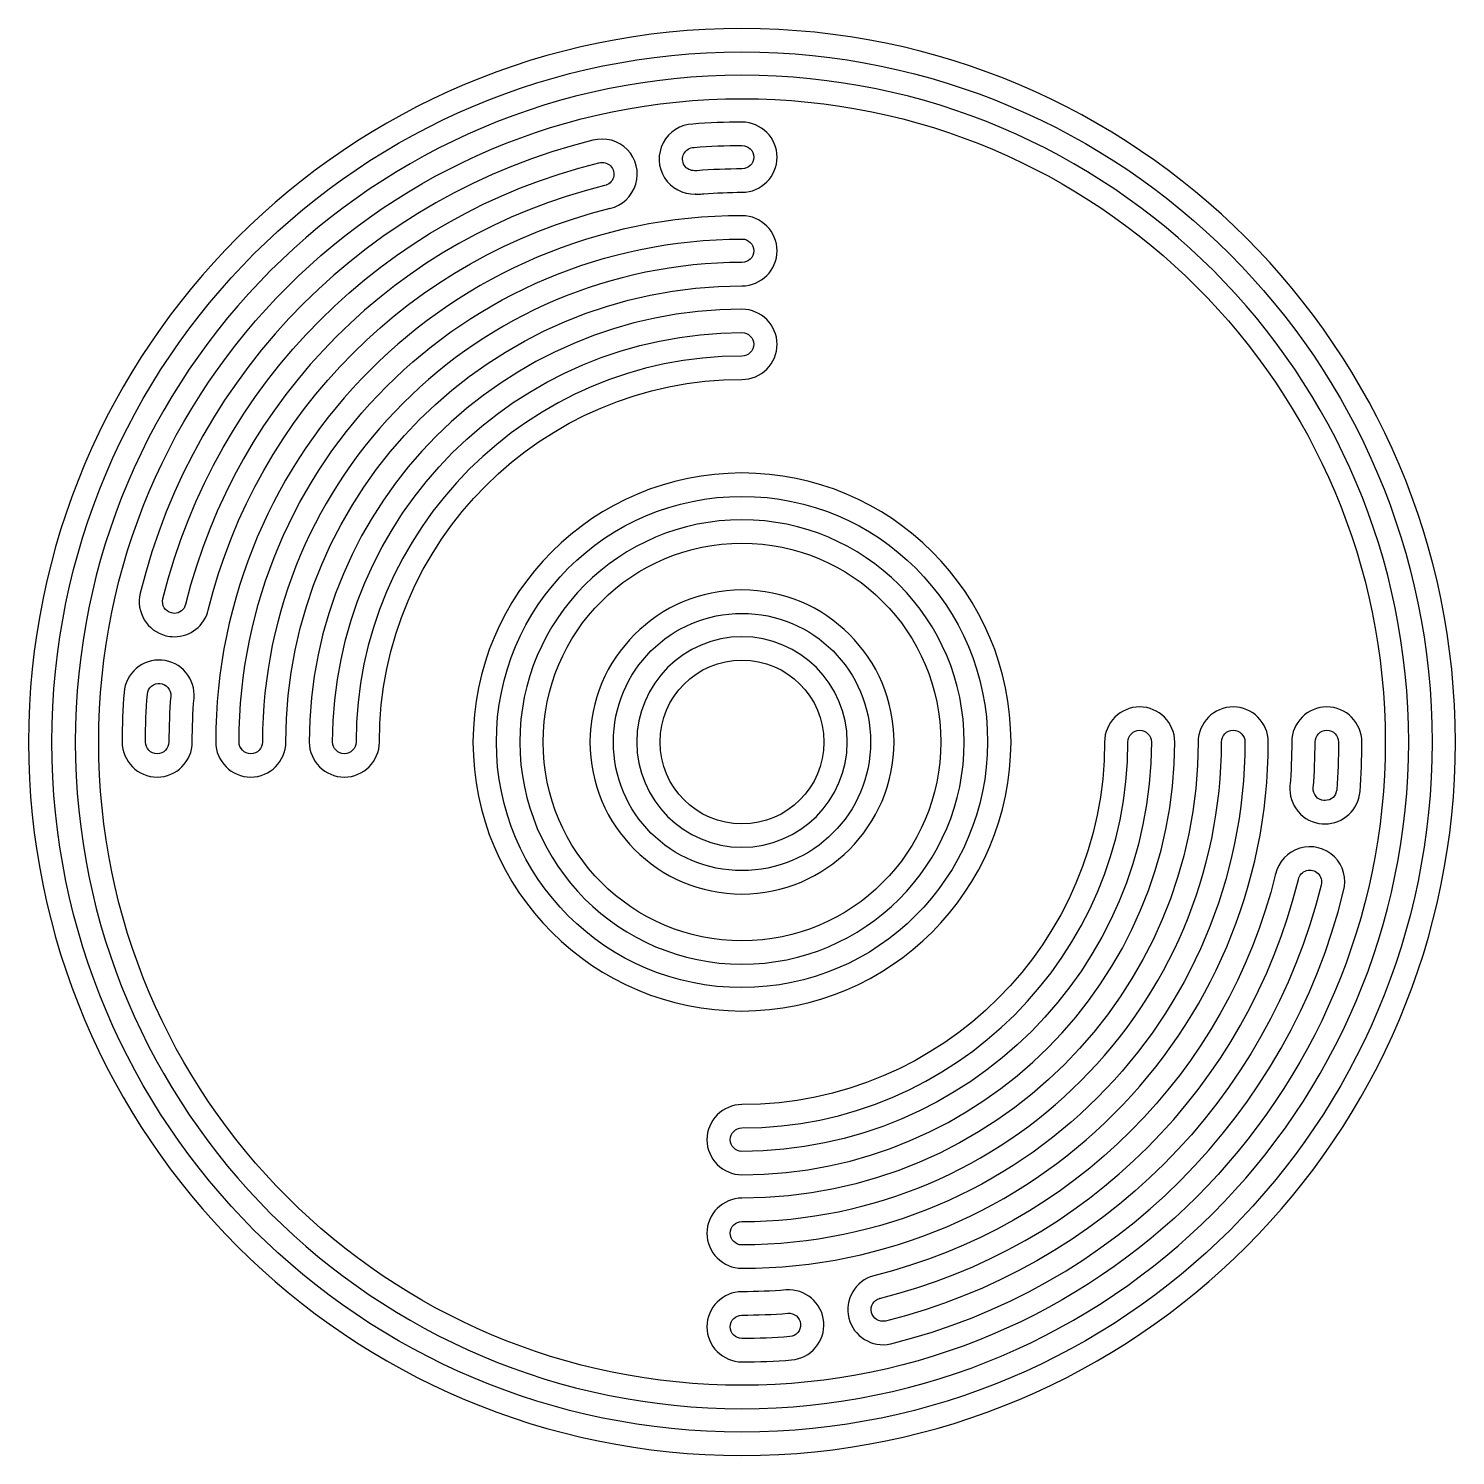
# Model space of a CAD drawing. Extents: x 25 to 125, y 28 to 128.
import ezdxf

# ---------------------------------------------------------------- set-up
doc = ezdxf.new("R2010")
doc.units = 0
doc.layers.get('0').update_dxf_attribs({"linetype": 'CONTINUOUS'})

msp = doc.modelspace()

# ---------------------------------------------------------------- linework, layer by layer
at = {"color": 7}
for p, q in [((74.558881, 128.281168), (74.558881, 128.281168)), ((74.558881, 126.641823), (74.558881, 126.641823)), ((74.558881, 125.002478), (74.558881, 125.002478)), ((74.558881, 123.363134), (74.558881, 123.363134)), ((74.558807, 121.723864), (74.558881, 121.723789)), ((64.114446, 120.449372), (64.114462, 120.449454)), ((74.558881, 120.084516), (74.558881, 120.084444)), ((71.180936, 119.949959), (71.197002, 119.949959)), ((71.197002, 119.949959), (71.216215, 119.953238)), ((64.524298, 118.864467), (64.533905, 118.867744)), ((64.533905, 118.867744), (64.543577, 118.867744)), ((71.411467, 118.317017), (71.232164, 118.317017)), ((64.927731, 117.276425), (64.921338, 117.273147)), ((64.937403, 117.276425), (64.927731, 117.276425)), ((71.28979, 116.684092), (71.280118, 116.677699)), ((71.280118, 116.677699), (71.299331, 116.677699)), ((71.312118, 116.671306), (71.446593, 116.677699)), ((71.446593, 116.677699), (71.667521, 116.684092)), ((65.311936, 115.681907), (65.29587, 115.678628)), ((74.558881, 115.16641), (74.558881, 115.16641)), ((74.558881, 113.527065), (74.558881, 113.527065)), ((74.558881, 108.609031), (74.558881, 108.609031)), ((74.558881, 106.969686), (74.558881, 106.969686)), ((74.558881, 97.133618), (74.558881, 97.133618)), ((74.558881, 95.494274), (74.558881, 95.494274)), ((74.558881, 93.854929), (74.558881, 93.854929)), ((74.558881, 92.215584), (74.558881, 92.215584)), ((74.558881, 88.936895), (74.558881, 88.936895)), ((74.558881, 87.29755), (74.558881, 87.29755)), ((34.180413, 85.731848), (34.183691, 85.731848)), ((34.763226, 85.658209), (34.766341, 85.658209)), ((34.766341, 85.658209), (34.772734, 85.658209)), ((74.558881, 85.658205), (74.558881, 85.658205)), ((33.901845, 84.015659), (33.901852, 84.015659)), ((74.558881, 84.018861), (74.558881, 84.018861)), ((33.770573, 82.382717), (33.770577, 82.382717)), ((102.427741, 80.740171), (102.427741, 80.740171)), ((108.98512, 80.740171), (108.98512, 80.740171)), ((115.542499, 80.740171), (115.542499, 80.740171)), ((102.427741, 79.100826), (102.427741, 79.100826)), ((108.98512, 79.100826), (108.98512, 79.100826)), ((115.542502, 79.100826), (115.542499, 79.100826)), ((115.414351, 74.182792), (115.340712, 74.182792)), ((115.41763, 74.182792), (115.414351, 74.182792)), ((117.870237, 74.807074), (117.870237, 74.810353)), ((115.215909, 72.546649), (115.247925, 72.543371)), ((115.247925, 72.543371), (115.283138, 72.543371)), ((115.283138, 72.543371), (115.41122, 72.543371)), ((113.65341, 70.836841), (113.65341, 70.836863)), ((111.953231, 69.015014), (111.956509, 69.031079)), ((114.1208, 69.264847), (114.120879, 69.264758)), ((113.550795, 68.650025), (113.554074, 68.659697)), ((113.550795, 68.640189), (113.550795, 68.650025)), ((115.142191, 68.25611), (115.138912, 68.246438)), ((115.145469, 68.265782), (115.142191, 68.25611)), ((83.796215, 40.877178), (83.786543, 40.8739)), ((83.805887, 40.880457), (83.796215, 40.877178)), ((77.642257, 39.878216), (77.639056, 39.878224)), ((84.215492, 39.292153), (84.196279, 39.288875)), ((77.773535, 38.245287), (77.773531, 38.245282)), ((84.968023, 36.103149), (84.974417, 36.103149)), ((84.974417, 36.103149), (84.984089, 36.106428))]:
    msp.add_line(p, q, dxfattribs=at)
for points in [[(74.558881, 128.281168), (46.954346, 128.281168), (24.558868, 105.885689), (24.558868, 78.281154)], [(124.558895, 78.281154), (124.527682, 105.872301), (102.150028, 128.249951), (74.558881, 128.281168)], [(26.198212, 78.281154), (26.198212, 104.999722), (47.840313, 126.641823), (74.558881, 126.641823)], [(74.558881, 126.641823), (101.265372, 126.61161), (122.889334, 104.987645), (122.91955, 78.281154)], [(74.558881, 125.002478), (48.765115, 125.002478), (27.837557, 104.07492), (27.837557, 78.281154)], [(121.280205, 78.281154), (121.280205, 104.07492), (100.352647, 125.002478), (74.558881, 125.002478)], [(29.476902, 78.281154), (29.476902, 103.188953), (49.651083, 123.363134), (74.558881, 123.363134)], [(74.558881, 123.363134), (99.46668, 123.363134), (119.640861, 103.188953), (119.640861, 78.281154)], [(71.113697, 121.586117), (70.238583, 121.549871), (69.443455, 121.051977), (69.035698, 120.276562)], [(74.558881, 121.723789), (73.401007, 121.723789), (72.24211, 121.676477), (71.113697, 121.586117)], [(77.017824, 119.264847), (77.017824, 120.613216), (75.907177, 121.723864), (74.558807, 121.723864)], [(64.114462, 120.449454), (48.459761, 116.595717), (36.235099, 104.36673), (32.387379, 88.709563)], [(66.519031, 119.796197), (65.896687, 120.433272), (64.973857, 120.683016), (64.114446, 120.449372)], [(69.035698, 120.276562), (68.627206, 119.499754), (68.663262, 118.559713), (69.131747, 117.817545)], [(71.216215, 119.953238), (72.30734, 120.0415), (73.432417, 120.084516), (74.558881, 120.084516)], [(74.558881, 120.084444), (75.021283, 120.084444), (75.378554, 119.727174), (75.378554, 119.264772)], [(67.117778, 117.378802), (67.371458, 118.232516), (67.141384, 119.159121), (66.519031, 119.796197)], [(70.518152, 118.691634), (70.36089, 118.940762), (70.349013, 119.250549), (70.486136, 119.511306)], [(70.486136, 119.511306), (70.623251, 119.772062), (70.886554, 119.938331), (71.180936, 119.949959)], [(74.558807, 116.80583), (75.907177, 116.80583), (77.017824, 117.916478), (77.017824, 119.264847)], [(75.378554, 119.264772), (75.378554, 118.80237), (75.021283, 118.445099), (74.558881, 118.445099)], [(33.978696, 88.315663), (37.682394, 103.391374), (49.448587, 115.160769), (64.524298, 118.864467)], [(64.543577, 118.867744), (64.831864, 118.946121), (65.138477, 118.863809), (65.347239, 118.650018)], [(65.347239, 118.650018), (65.556005, 118.436313), (65.630851, 118.129527), (65.545754, 117.843153)], [(71.232164, 118.317017), (70.943611, 118.310952), (70.67267, 118.446854), (70.518152, 118.691634)], [(74.558881, 118.445099), (73.504463, 118.445099), (72.447654, 118.403886), (71.411467, 118.317017)], [(64.921338, 117.273147), (50.436702, 113.716433), (39.123022, 102.405616), (35.56361, 87.921827)], [(65.545754, 117.843153), (65.460656, 117.556776), (65.228993, 117.341452), (64.937403, 117.276425)], [(65.29587, 115.678628), (66.165181, 115.872469), (66.864095, 116.525092), (67.117778, 117.378802)], [(69.131747, 117.817545), (69.595331, 117.08315), (70.422959, 116.659583), (71.28979, 116.684092)], [(71.299331, 116.677699), (71.304413, 116.677868), (71.307036, 116.671142), (71.312118, 116.671306)], [(71.667521, 116.684092), (71.735751, 116.689502), (71.807144, 116.688683), (71.875641, 116.693765)], [(71.875641, 116.693765), (72.758532, 116.758797), (73.656688, 116.80583), (74.558807, 116.80583)], [(37.154907, 87.528086), (40.568672, 101.42371), (51.415921, 112.269731), (65.311936, 115.681907)], [(74.558881, 115.16641), (54.207446, 115.143328), (37.696714, 98.632589), (37.673625, 78.281154)], [(77.017898, 112.707393), (77.017898, 114.055762), (75.90725, 115.16641), (74.558881, 115.16641)], [(39.31297, 78.281154), (39.335052, 97.747936), (55.092099, 113.504982), (74.558881, 113.527065)], [(74.558881, 113.527065), (75.021283, 113.527065), (75.378554, 113.169795), (75.378554, 112.707393)], [(75.378554, 112.707393), (75.378554, 112.244991), (75.021283, 111.887721), (74.558881, 111.887721)], [(74.558881, 110.248376), (75.90725, 110.248376), (77.017898, 111.359024), (77.017898, 112.707393)], [(74.558881, 111.887721), (56.017474, 111.866426), (40.973593, 96.822561), (40.952315, 78.281154)], [(42.591659, 78.281154), (42.611922, 95.937924), (56.902111, 110.228105), (74.558881, 110.248376)], [(74.558881, 108.609031), (57.827506, 108.589556), (44.250489, 95.012529), (44.231004, 78.281154)], [(77.017898, 106.150014), (77.017898, 107.498383), (75.90725, 108.609031), (74.558881, 108.609031)], [(45.870349, 78.281154), (45.888808, 94.127912), (58.712123, 106.951234), (74.558881, 106.969686)], [(74.558881, 106.969686), (75.021283, 106.969686), (75.378554, 106.612416), (75.378554, 106.150014)], [(75.378554, 106.150014), (75.378554, 105.932311), (75.292357, 105.724422), (75.138416, 105.57048)], [(76.297483, 104.411412), (76.758413, 104.872345), (77.017898, 105.498157), (77.017898, 106.150014)], [(74.558881, 105.330342), (59.637538, 105.312653), (47.527382, 93.202497), (47.509693, 78.281154)], [(75.138416, 105.57048), (74.984481, 105.416545), (74.776585, 105.330342), (74.558881, 105.330342)], [(74.558881, 103.690997), (75.210739, 103.690997), (75.83655, 103.950482), (76.297483, 104.411412)], [(49.149038, 78.281154), (49.165678, 92.317904), (60.522131, 103.674358), (74.558881, 103.690997)], [(74.558881, 97.133618), (64.156662, 97.133618), (55.706417, 88.683373), (55.706417, 78.281154)], [(93.411345, 78.281154), (93.411345, 88.683373), (84.9611, 97.133618), (74.558881, 97.133618)], [(57.345762, 78.281154), (57.345762, 87.797406), (65.042629, 95.494274), (74.558881, 95.494274)], [(74.558881, 95.494274), (84.075133, 95.494274), (91.772001, 87.797406), (91.772001, 78.281154)], [(74.558881, 93.854929), (65.967431, 93.854929), (58.985106, 86.872604), (58.985106, 78.281154)], [(90.132656, 78.281154), (90.132656, 86.872604), (83.150331, 93.854929), (74.558881, 93.854929)], [(60.624451, 78.281154), (60.624451, 85.986636), (66.853399, 92.215584), (74.558881, 92.215584)], [(74.558881, 92.215584), (82.264364, 92.215584), (88.493311, 85.986636), (88.493311, 78.281154)], [(32.387379, 88.709563), (32.063304, 87.400998), (32.871939, 86.056302), (34.180413, 85.731848)], [(34.574239, 87.323091), (34.125529, 87.434353), (33.867562, 87.866921), (33.978696, 88.315663)], [(74.558881, 88.936895), (68.683586, 88.936895), (63.903141, 84.156449), (63.903141, 78.281154)], [(85.214622, 78.281154), (85.214622, 84.156449), (80.434175, 88.936895), (74.558881, 88.936895)], [(34.769552, 87.297468), (34.703487, 87.298842), (34.638519, 87.307304), (34.574239, 87.323091)], [(35.56361, 87.921827), (35.472266, 87.552342), (35.150161, 87.298143), (34.769552, 87.297468)], [(34.772734, 85.658209), (35.897636, 85.660176), (36.884932, 86.43606), (37.154907, 87.528086)], [(65.542485, 78.281154), (65.542485, 83.270482), (69.569554, 87.29755), (74.558881, 87.29755)], [(74.558881, 87.29755), (79.548207, 87.29755), (83.575277, 83.270482), (83.575277, 78.281154)], [(34.183691, 85.731848), (34.372877, 85.685651), (34.568408, 85.660192), (34.763226, 85.658209)], [(74.558881, 85.658205), (70.494357, 85.658205), (67.18183, 82.345678), (67.18183, 78.281154)], [(81.935932, 78.281154), (81.935932, 82.345678), (78.623405, 85.658205), (74.558881, 85.658205)], [(33.901852, 84.015659), (33.251919, 84.067938), (32.605273, 83.858823), (32.108819, 83.436124)], [(35.579613, 83.157564), (35.156703, 83.655646), (34.553183, 83.96369), (33.901845, 84.015659)], [(68.821175, 78.281154), (68.821175, 81.459711), (71.380325, 84.018861), (74.558881, 84.018861)], [(74.558881, 84.018861), (77.737438, 84.018861), (80.296588, 81.459711), (80.296588, 78.281154)], [(32.108819, 83.436124), (31.612365, 83.013423), (31.305945, 82.411513), (31.253927, 81.76156)], [(36.155944, 81.361329), (36.210289, 82.012471), (36.002518, 82.65948), (35.579613, 83.157564)], [(32.886863, 81.630284), (32.90424, 81.847355), (33.006027, 82.049434), (33.171829, 82.190608)], [(33.171829, 82.190608), (33.337634, 82.331772), (33.553513, 82.40018), (33.770573, 82.382717)], [(33.770577, 82.382717), (33.988111, 82.365357), (34.189655, 82.260898), (34.3309, 82.094552)], [(34.3309, 82.094552), (34.472146, 81.928199), (34.54116, 81.713278), (34.523011, 81.495807)], [(31.253927, 81.76156), (31.161894, 80.618617), (31.116238, 79.449772), (31.116238, 78.281154)], [(32.755585, 78.281154), (32.755585, 79.407618), (32.798568, 80.533883), (32.886863, 81.630284)], [(34.523011, 81.495807), (34.437503, 80.439574), (34.394929, 79.358105), (34.394929, 78.281154)], [(36.034272, 78.281154), (36.034272, 79.315679), (36.07424, 80.351986), (36.155944, 81.361329)], [(102.427741, 80.740171), (101.079372, 80.740171), (99.968724, 79.629523), (99.968724, 78.281154)], [(104.886758, 78.281154), (104.886758, 79.629523), (103.776111, 80.740171), (102.427741, 80.740171)], [(108.98512, 80.740171), (107.636751, 80.740171), (106.526103, 79.629523), (106.526103, 78.281154)], [(111.444137, 78.281154), (111.444137, 79.629523), (110.333489, 80.740171), (108.98512, 80.740171)], [(115.542499, 80.740171), (114.19413, 80.740171), (113.083482, 79.629523), (113.083482, 78.281154)], [(118.001516, 78.281154), (118.001516, 79.629523), (116.890868, 80.740171), (115.542499, 80.740171)], [(101.608069, 78.281154), (101.608069, 78.743556), (101.96534, 79.100826), (102.427741, 79.100826)], [(102.427741, 79.100826), (102.890143, 79.100826), (103.247414, 78.743556), (103.247414, 78.281154)], [(108.165448, 78.281154), (108.165448, 78.743556), (108.522718, 79.100826), (108.98512, 79.100826)], [(108.98512, 79.100826), (109.447522, 79.100826), (109.804792, 78.743556), (109.804792, 78.281154)], [(114.72283, 78.281154), (114.72283, 78.743556), (115.0801, 79.100826), (115.542502, 79.100826)], [(115.542499, 79.100826), (116.004901, 79.100826), (116.362171, 78.743556), (116.362171, 78.281154)], [(24.558868, 78.281154), (24.558868, 50.676619), (46.954346, 28.28114), (74.558881, 28.28114)], [(74.558881, 29.920485), (47.840313, 29.920485), (26.198212, 51.562586), (26.198212, 78.281154)], [(27.837557, 78.281154), (27.837557, 52.487388), (48.765115, 31.55983), (74.558881, 31.55983)], [(74.558881, 33.199174), (49.651083, 33.199174), (29.476902, 53.373355), (29.476902, 78.281154)], [(31.116238, 78.281154), (31.116238, 76.932785), (32.226888, 75.822137), (33.575255, 75.822137)], [(33.575257, 77.461482), (33.112857, 77.461482), (32.755585, 77.818752), (32.755585, 78.281154)], [(33.575255, 75.822137), (34.923624, 75.822137), (36.034272, 76.932785), (36.034272, 78.281154)], [(34.394929, 78.281154), (34.394929, 77.818752), (34.037659, 77.461482), (33.575257, 77.461482)], [(37.673625, 78.281154), (37.673625, 76.932785), (38.784275, 75.822137), (40.132642, 75.822137)], [(40.132642, 77.461482), (39.670242, 77.461482), (39.31297, 77.818752), (39.31297, 78.281154)], [(40.952315, 78.281154), (40.952315, 77.818752), (40.595044, 77.461482), (40.132642, 77.461482)], [(40.132642, 75.822137), (41.481011, 75.822137), (42.591659, 76.932785), (42.591659, 78.281154)], [(44.231004, 78.281154), (44.231004, 76.932785), (45.341652, 75.822137), (46.690021, 75.822137)], [(46.690021, 77.461482), (46.227619, 77.461482), (45.870349, 77.818752), (45.870349, 78.281154)], [(47.509693, 78.281154), (47.509693, 77.818752), (47.152423, 77.461482), (46.690021, 77.461482)], [(46.690021, 75.822137), (48.03839, 75.822137), (49.149038, 76.932785), (49.149038, 78.281154)], [(55.706417, 78.281154), (55.706417, 67.878935), (64.156662, 59.42869), (74.558881, 59.42869)], [(74.558881, 61.068035), (65.042629, 61.068035), (57.345762, 68.764902), (57.345762, 78.281154)], [(58.985106, 78.281154), (58.994615, 69.694093), (65.971818, 62.716886), (74.558881, 62.707379)], [(74.558881, 64.346724), (66.856504, 64.355249), (60.632995, 70.578775), (60.624451, 78.281154)], [(63.903141, 78.281154), (63.903141, 72.405861), (68.683586, 67.625413), (74.558881, 67.625413)], [(74.558881, 69.264758), (69.569554, 69.264758), (65.542485, 73.291828), (65.542485, 78.281154)], [(67.18183, 78.281154), (67.18183, 74.21663), (70.494357, 70.904103), (74.558881, 70.904103)], [(74.558881, 72.543448), (71.380325, 72.543448), (68.821175, 75.102597), (68.821175, 78.281154)], [(119.640861, 78.281154), (119.612451, 53.384677), (99.455358, 33.227579), (74.558881, 33.199174)], [(74.558881, 31.55983), (100.340001, 31.58924), (121.250791, 52.500034), (121.280205, 78.281154)], [(122.91955, 78.281154), (122.91955, 51.562586), (101.277449, 29.920485), (74.558881, 29.920485)], [(74.558881, 28.28114), (102.163417, 28.28114), (124.558895, 50.676619), (124.558895, 78.281154)], [(88.493311, 78.281154), (88.493311, 70.575672), (82.264364, 64.346724), (74.558881, 64.346724)], [(74.558881, 62.707379), (83.150331, 62.707379), (90.132656, 69.689704), (90.132656, 78.281154)], [(91.772001, 78.281154), (91.760853, 68.769086), (84.070956, 61.079313), (74.558881, 61.068035)], [(74.558881, 59.42869), (84.955543, 59.440985), (93.399081, 67.884486), (93.411345, 78.281154)], [(80.296588, 78.281154), (80.296588, 75.102597), (77.737438, 72.543448), (74.558881, 72.543448)], [(74.558881, 70.904103), (78.623405, 70.904103), (81.935932, 74.21663), (81.935932, 78.281154)], [(83.575277, 78.281154), (83.570359, 73.293495), (79.546538, 69.269727), (74.558881, 69.264758)], [(74.558881, 67.625413), (80.431352, 67.631315), (85.20876, 72.408685), (85.214622, 78.281154)], [(103.247414, 78.281154), (103.228955, 62.434396), (90.40564, 49.611074), (74.558881, 49.592622)], [(74.558881, 51.231966), (89.480225, 51.249655), (101.59038, 63.359811), (101.608069, 78.281154)], [(99.968724, 78.281154), (99.952085, 64.244404), (88.595631, 52.88795), (74.558881, 52.871311)], [(74.558881, 47.953277), (91.290256, 47.972752), (104.867273, 61.549779), (104.886758, 78.281154)], [(109.804792, 78.281154), (109.782711, 58.814372), (94.025664, 43.057331), (74.558881, 43.035243)], [(74.558881, 44.674587), (93.100288, 44.695883), (108.144153, 59.739747), (108.165448, 78.281154)], [(106.526103, 78.281154), (106.505824, 60.624384), (92.215652, 46.334203), (74.558881, 46.313932)], [(74.558881, 41.395898), (94.910316, 41.418996), (111.42105, 57.929719), (111.444137, 78.281154)], [(113.083482, 78.281154), (113.083482, 77.246629), (113.043515, 76.210322), (112.96181, 75.200979)], [(114.594682, 75.066501), (114.680256, 76.122734), (114.72283, 77.204203), (114.72283, 78.281154)], [(116.362171, 78.281154), (116.362171, 77.156841), (116.319073, 76.030899), (116.237302, 74.938429)], [(117.870237, 74.810353), (117.955368, 75.945429), (118.001516, 77.112536), (118.001516, 78.281154)], [(112.96181, 75.200979), (112.907465, 74.549838), (113.115236, 73.902828), (113.538143, 73.404745)], [(114.786792, 74.467756), (114.645546, 74.634107), (114.576533, 74.849029), (114.594682, 75.066501)], [(115.340712, 74.182792), (115.12603, 74.201874), (114.926433, 74.3033), (114.786792, 74.467756)], [(115.41122, 72.543371), (116.688501, 72.539272), (117.768065, 73.533933), (117.870237, 74.807074)], [(116.237302, 74.938429), (116.202434, 74.503956), (115.853445, 74.181374), (115.41763, 74.182792)], [(113.538143, 73.404745), (113.961051, 72.906662), (114.564571, 72.598618), (115.215909, 72.546649)], [(116.070804, 70.238096), (115.433728, 70.860441), (114.507122, 71.090523), (113.65341, 70.836841)], [(113.65341, 70.836863), (112.799698, 70.583183), (112.147077, 69.884266), (111.953231, 69.015014)], [(116.72398, 67.839913), (116.954257, 68.697268), (116.706078, 69.617509), (116.070804, 70.238096)], [(111.956509, 69.031079), (108.543036, 55.137348), (97.699619, 44.29393), (83.805887, 40.880457)], [(113.554074, 68.659697), (113.619107, 68.951288), (113.834425, 69.17975), (114.1208, 69.264847)], [(114.120879, 69.264758), (114.407253, 69.349857), (114.714038, 69.275086), (114.927745, 69.066243)], [(114.927745, 69.066243), (115.141453, 68.857476), (115.223845, 68.554058), (115.145469, 68.265782)], [(84.196279, 39.288875), (98.679507, 42.847177), (109.992493, 54.156961), (113.550795, 68.640189)], [(115.138912, 68.246438), (111.436372, 53.175436), (99.675054, 41.411614), (84.606117, 37.704038)], [(84.984089, 36.106428), (100.643688, 39.95357), (112.870821, 52.182776), (116.72398, 67.839913)], [(74.558881, 52.871311), (73.210512, 52.871311), (72.099864, 51.760663), (72.099864, 50.412294)], [(73.739209, 50.412294), (73.739209, 50.874696), (74.096479, 51.231966), (74.558881, 51.231966)], [(72.099864, 50.412294), (72.099864, 49.063925), (73.210512, 47.953277), (74.558881, 47.953277)], [(74.558881, 49.592622), (74.096479, 49.592622), (73.739209, 49.949892), (73.739209, 50.412294)], [(74.558881, 46.313932), (73.210512, 46.313932), (72.099864, 45.203284), (72.099864, 43.854915)], [(73.739209, 43.854915), (73.739209, 44.317317), (74.096479, 44.674587), (74.558881, 44.674587)], [(72.099864, 43.854915), (72.099864, 42.506546), (73.210512, 41.395898), (74.558881, 41.395898)], [(74.558881, 43.035243), (74.096479, 43.035243), (73.739209, 43.392513), (73.739209, 43.854915)], [(83.786543, 40.8739), (82.506026, 40.525772), (81.726175, 39.200383), (82.044739, 37.912192)], [(74.558881, 39.756552), (73.210512, 39.756552), (72.099864, 38.645904), (72.099864, 37.297535)], [(77.639056, 39.878224), (76.629713, 39.796519), (75.593406, 39.756552), (74.558881, 39.756552)], [(80.290184, 37.624117), (80.182332, 38.968355), (78.986492, 39.986078), (77.642257, 39.878216)], [(83.635957, 38.305984), (83.526875, 38.747069), (83.777039, 39.172952), (84.215492, 39.292153)], [(73.739209, 37.297533), (73.739209, 37.759935), (74.096479, 38.117205), (74.558881, 38.117205)], [(74.558881, 38.117205), (75.635832, 38.117205), (76.717301, 38.159779), (77.773535, 38.245287)], [(77.773531, 38.245282), (78.234635, 38.282282), (78.617041, 37.953948), (78.654038, 37.492849)], [(84.606117, 37.704038), (84.164517, 37.608284), (83.744618, 37.866595), (83.635957, 38.305984)], [(72.099864, 37.297535), (72.099864, 35.949165), (73.210512, 34.838518), (74.558881, 34.838518)], [(74.558881, 36.477861), (74.096479, 36.477861), (73.739209, 36.835131), (73.739209, 37.297533)], [(78.654038, 37.492849), (78.691038, 37.031744), (78.362704, 36.646136), (77.901603, 36.609139)], [(78.032884, 34.97619), (79.377122, 35.084042), (80.398047, 36.279882), (80.290184, 37.624117)], [(82.044739, 37.912192), (82.363303, 36.624003), (83.672843, 35.814319), (84.968023, 36.103149)], [(77.901603, 36.609139), (76.810423, 36.520877), (75.685345, 36.477861), (74.558881, 36.477861)], [(74.558881, 34.838518), (75.726426, 34.838518), (76.895551, 34.884304), (78.032884, 34.97619)]]:
    msp.add_open_spline(points, degree=3, dxfattribs=at)

doc.saveas('drawing.dxf')
